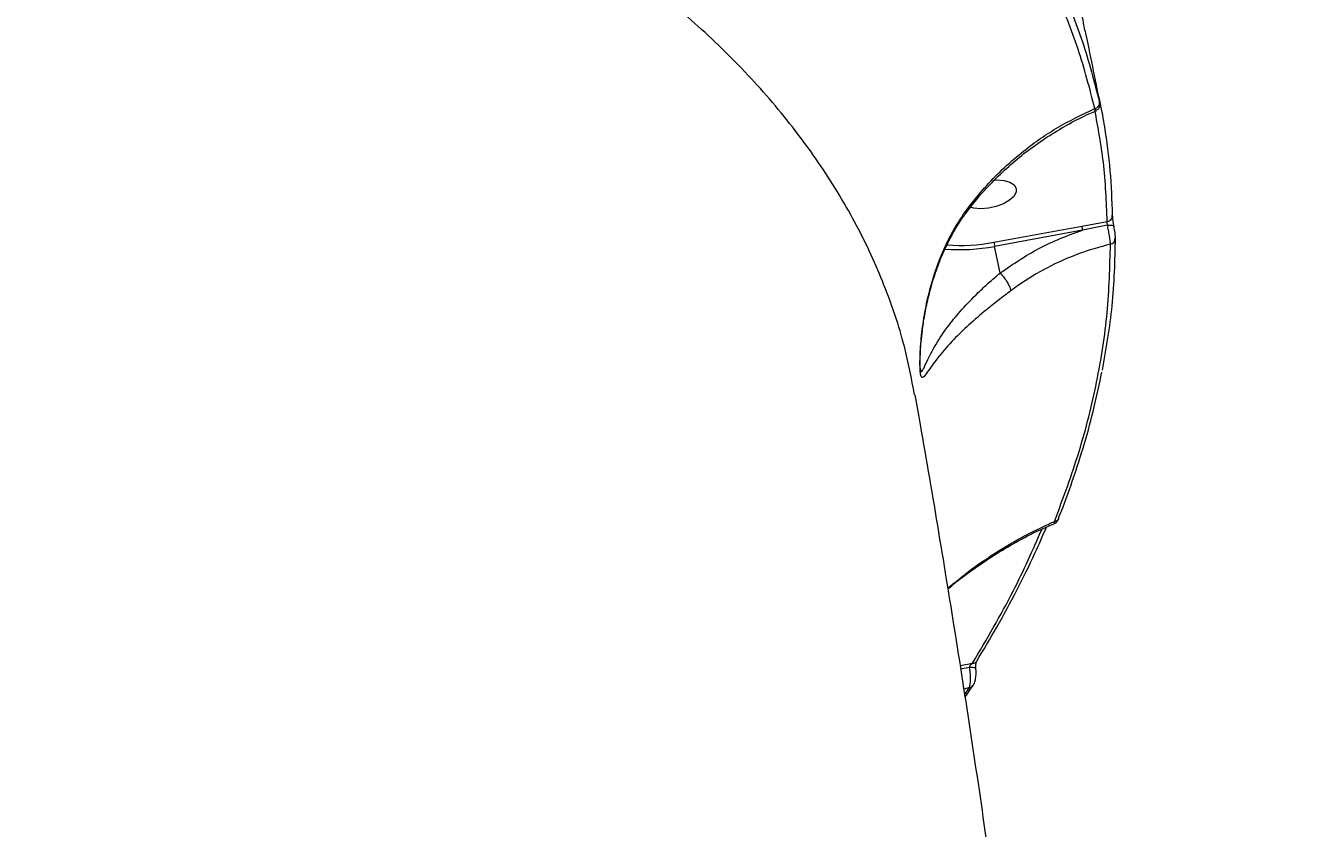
# Model space of a CAD drawing. Header units: millimetres. Extents: x -6523 to 7556, y -5559 to 6101.
# Drawn here: x -1520.7 to -1313.5, y 883.5 to 1012.9 of the extents above; entities that cross this region are included whole.
import ezdxf

# ---------------------------------------------------------------- set-up
doc = ezdxf.new("R2010")
doc.units = ezdxf.units.MM
for name, color, linetype in [('DIKOM_ОБЪЕКТ', 7, 'Continuous'), ('DIKOM_РАЗМЕР_ЗОНА', 7, 'Continuous'), ('DIKOM_РАЗМЕР_ОБЪЕКТА', 7, 'Continuous')]:
    doc.layers.add(name, color=color, linetype=linetype)
doc.styles.add('style1', font='arial.ttf', dxfattribs={"width": 0.8})
doc.dimstyles.new('1-50', dxfattribs={"dimtxt": 300, "dimasz": 200, "dimexe": 100, "dimexo": 0, "dimgap": 100, "dimtad": 1, "dimtxsty": 'style1', "dimcen": 200, "dimclrd": 7, "dimclre": 7, "dimclrt": 7, "dimadec": 1, "dimazin": 2, "dimtfac": 1, "dimtmove": 0, "dimatfit": 2, "dimfxl": 0, "dimlwd": 25, "dimlwe": 18, "dimarcsym": 0})

# ---------------------------------------------------------------- blocks, each defined once
blk = doc.blocks.new('*D10')
at = {"layer": 'Defpoints', "color": 0, "transparency": 16777216}
for p in [(-1823.23, 4314.24), (3842.01, -3170.82), (6537.88, -3170.82)]:
    blk.add_point(p, dxfattribs=at)
at = {"layer": 'DIKOM_РАЗМЕР_ОБЪЕКТА', "color": 7, "lineweight": 18, "transparency": 16777216}
for p, q in [((-1823.23, 4314.24), (6637.88, 4314.24)), ((3842.01, -3170.82), (6637.88, -3170.82))]:
    blk.add_line(p, q, dxfattribs=at)
at = {"layer": 'DIKOM_РАЗМЕР_ОБЪЕКТА', "color": 7, "lineweight": 25, "transparency": 16777216}
blk.add_line((6537.88, 3914.24), (6537.88, -2770.82), dxfattribs=at)
at = {"layer": 'DIKOM_РАЗМЕР_ОБЪЕКТА', "color": 7, "transparency": 16777216}
for points in [[(6471.22, 3914.24), (6604.55, 3914.24), (6537.88, 4314.24)], [(6471.22, -2770.82), (6604.55, -2770.82), (6537.88, -3170.82)]]:
    blk.add_solid(points, dxfattribs=at)
at = {"layer": 'DIKOM_РАЗМЕР_ОБЪЕКТА', "color": 7, "transparency": 16777216, "insert": (6304.71, 207.11), "char_height": 300, "attachment_point": 5, "rotation": 90, "style": 'style1'}
blk.add_mtext('7500', dxfattribs=at)
blk = doc.blocks.new('*D13')
at = {"layer": 'Defpoints', "color": 0, "transparency": 16777216}
for p in [(-2358.18, 6101.03), (4341.71, -4605.15), (7455.88, -4605.15)]:
    blk.add_point(p, dxfattribs=at)
at = {"layer": 'DIKOM_РАЗМЕР_ЗОНА', "color": 7, "lineweight": 18, "transparency": 16777216}
for p, q in [((-2358.18, 6101.03), (7555.88, 6101.03)), ((4341.71, -4605.15), (7555.88, -4605.15))]:
    blk.add_line(p, q, dxfattribs=at)
at = {"layer": 'DIKOM_РАЗМЕР_ЗОНА', "color": 7, "lineweight": 25, "transparency": 16777216}
blk.add_line((7455.88, 5701.03), (7455.88, -4205.15), dxfattribs=at)
at = {"layer": 'DIKOM_РАЗМЕР_ЗОНА', "color": 7, "transparency": 16777216}
for points in [[(7389.22, 5701.03), (7522.55, 5701.03), (7455.88, 6101.03)], [(7389.22, -4205.15), (7522.55, -4205.15), (7455.88, -4605.15)]]:
    blk.add_solid(points, dxfattribs=at)
at = {"layer": 'DIKOM_РАЗМЕР_ЗОНА', "color": 7, "transparency": 16777216, "insert": (7222.71, 375.61), "char_height": 300, "attachment_point": 5, "rotation": 90, "style": 'style1'}
blk.add_mtext('10700', dxfattribs=at)

msp = doc.modelspace()

# ---------------------------------------------------------------- linework, layer by layer
at = {"layer": 'DIKOM_ОБЪЕКТ', "color": 7, "linetype": 'Continuous', "lineweight": 15}
for p, q in [((-1347.692, 1001.305), (-1347.702, 1001.363)), ((-1364.624, 978.006), (-1350.449, 980.618)), ((-1350.449, 980.618), (-1346.343, 981.358)), ((-1346.311, 980.74), (-1350.333, 979.948)), ((-1350.333, 979.948), (-1364.511, 977.336)), ((-1363.631, 973.052), (-1364.511, 977.336)), ((-1354.171, 933.423), (-1354.161, 933.447)), ((-1370.031, 909.751), (-1368.062, 910.107)), ((-1368.54, 909.396), (-1369.934, 909.125)), ((-1368.566, 906.196), (-1369.44, 905.92)), ((-1369.31, 905.078), (-1368.566, 906.196)), ((-1369.241, 904.636), (-1368.015, 906.523)), ((-1367.963, 906.523), (-1367.978, 906.5))]:
    msp.add_line(p, q, dxfattribs=at)
at = {"layer": 'DIKOM_ОБЪЕКТ', "color": 7, "linetype": 'Continuous', "lineweight": 15, "flags": 128}
for points in [[(-1364.544, 988.044), (-1364.105, 988.056), (-1362.967, 987.962), (-1362.028, 987.688), (-1361.364, 987.256), (-1361.029, 986.701), (-1361.051, 986.068), (-1361.426, 985.409), (-1362.125, 984.776), (-1363.092, 984.221), (-1364.248, 983.789), (-1365.498, 983.515), (-1366.743, 983.421), (-1367.881, 983.515), (-1368.421, 983.642)], [(-1346.311, 980.74), (-1346.113, 980.766), (-1345.922, 980.777), (-1345.747, 980.772), (-1345.593, 980.751), (-1345.467, 980.715), (-1345.375, 980.666), (-1345.32, 980.606), (-1345.303, 980.536)], [(-1367.526, 909.172), (-1367.534, 909.204), (-1367.595, 909.281), (-1367.71, 909.344), (-1367.873, 909.389), (-1368.074, 909.413), (-1368.3, 909.416), (-1368.54, 909.396)]]:
    msp.add_lwpolyline(points, dxfattribs=at)
at = {"layer": 'DIKOM_ОБЪЕКТ', "color": 7, "linetype": 'Continuous', "lineweight": 15}
for centre, radius, start, end in [((-1348.522, 1000.49), 0.942, 281.45654, 7.34507), ((-1340.769, 981.949), 9.771, 187.83264, 191.81891), ((-1346.422, 982.251), 0.896, 275.0538, 7.60269), ((-1345.951, 978.572), 0.883, 278.11915, 7.93171), ((-1370.075, 1006.734), 29.919, 265.33976, 280.71707), ((-1370.024, 1006.501), 29.002, 265.73385, 280.7311), ((-1356.091, 979.102), 8.603, 187.31255, 191.84009), ((-1354.901, 933.775), 0.811, 273.80803, 334.24177), ((-1368.017, 910.868), 0.763, 266.63575, 325.50809), ((-1368.576, 906.937), 0.741, 270.76436, 323.86434)]:
    msp.add_arc(centre, radius, start, end, dxfattribs=at)
for points, knots in [([(-2171.527, 892.561), (-2170.894, 894.888), (-2169.188, 901.159), (-2165.37, 911.456), (-2159.78, 923.429), (-2152.886, 935.539), (-2144.681, 947.746), (-2135.154, 960.009), (-2124.518, 972.059), (-2112.836, 983.858), (-2100.19, 995.378), (-2086.375, 1006.805), (-2071.389, 1018.096), (-2055.257, 1029.206), (-2038.334, 1039.891), (-2020.696, 1050.124), (-2002.435, 1059.89), (-1983.253, 1069.347), (-1963.177, 1078.448), (-1942.258, 1087.152), (-1921.205, 1095.173), (-1900.125, 1102.517), (-1879.114, 1109.206), (-1857.578, 1115.44), (-1835.565, 1121.178), (-1813.136, 1126.392), (-1790.477, 1131.03), (-1767.652, 1135.067), (-1744.731, 1138.488), (-1721.641, 1141.295), (-1698.456, 1143.452), (-1675.257, 1144.936), (-1652.552, 1145.714), (-1630.41, 1145.8), (-1608.881, 1145.223), (-1587.618, 1143.972), (-1566.701, 1142.027), (-1546.232, 1139.363), (-1527.778, 1136.288), (-1516.45, 1133.869), (-1511.441, 1132.799)], [0, 0, 0, 0, 0.0156515, 0.0421674, 0.0687038, 0.0952198, 0.122506, 0.1498144, 0.1771005, 0.2036165, 0.230153, 0.2566689, 0.283955, 0.3112635, 0.3385496, 0.3650656, 0.391602, 0.418118, 0.4454041, 0.4727126, 0.4999987, 0.52556, 0.5511395, 0.5767008, 0.6029494, 0.6292179, 0.6554666, 0.6819826, 0.7085191, 0.7350351, 0.7623214, 0.7896299, 0.8169161, 0.8434321, 0.8699685, 0.8964846, 0.9237709, 0.9510793, 0.9783655, 1, 1, 1, 1]), ([(-1377.424, 953.396), (-1377.914, 956.008), (-1379.044, 962.022), (-1382.171, 971.137), (-1386.602, 980.847), (-1392.288, 990.312), (-1399.191, 999.5), (-1407.165, 1008.201), (-1416.152, 1016.398), (-1426.075, 1024.083), (-1437.105, 1031.391), (-1449.25, 1038.279), (-1462.496, 1044.711), (-1475.626, 1050.163), (-1488.374, 1054.747), (-1500.554, 1058.594), (-1513.265, 1062.093), (-1526.466, 1065.229), (-1540.093, 1067.992), (-1554.162, 1070.375), (-1568.64, 1072.408), (-1578.623, 1073.438), (-1583.615, 1073.953)], [0, 0, 0, 0, 0.0418875, 0.0964457, 0.1509619, 0.2070686, 0.2632212, 0.319328, 0.3737147, 0.4281435, 0.4825302, 0.5385018, 0.5945191, 0.6504907, 0.6939339, 0.7373767, 0.7811665, 0.8249565, 0.868542, 0.9121278, 0.9560639, 1, 1, 1, 1]), ([(-1349.966, 1012.182), (-1350.052, 1012.734), (-1350.731, 1017.109), (-1353.269, 1025.049), (-1357.696, 1035.81), (-1362.189, 1044.249), (-1365.548, 1048.936), (-1366.567, 1050.358)], [0, 0, 0, 0, 0.0407733, 0.3234836, 0.605965, 0.8804735, 1, 1, 1, 1]), ([(-1348.335, 999.566), (-1349.172, 1002.776), (-1350.846, 1009.197), (-1354.606, 1018.573), (-1359.302, 1027.733), (-1364.044, 1035.211), (-1367.334, 1039.576), (-1368.452, 1041.059)], [0, 0, 0, 0, 0.2203106, 0.440622, 0.6630834, 0.8855459, 1, 1, 1, 1]), ([(-1367.744, 1042.197), (-1366.624, 1040.71), (-1363.348, 1036.363), (-1358.629, 1028.927), (-1353.925, 1019.78), (-1350.13, 1010.356), (-1348.435, 1003.859), (-1347.587, 1000.61)], [0, 0, 0, 0, 0.114455, 0.3347658, 0.5550754, 0.7775376, 1, 1, 1, 1]), ([(-1347.418, 999.973), (-1347.45, 1000.141), (-1348.246, 1004.244), (-1349.085, 1008.303), (-1349.891, 1012.197)], [0, 0, 0, 0, 0.0408939, 1, 1, 1, 1]), ([(-1347.735, 1001.484), (-1347.739, 1001.503), (-1347.754, 1001.59), (-1347.746, 1001.569), (-1347.717, 1001.432), (-1347.702, 1001.363)], [0, 0, 0, 0, 0.12786396, 0.56404846, 1, 1, 1, 1]), ([(-1347.693, 1001.253), (-1347.708, 1001.333), (-1347.731, 1001.457), (-1347.735, 1001.482), (-1347.736, 1001.491)], [0, 0, 0, 0, 0.64586756, 1, 1, 1, 1]), ([(-1347.702, 1001.363), (-1347.635, 1001.047), (-1347.303, 999.469), (-1346.593, 995.549), (-1345.81, 989.553), (-1345.626, 984.765), (-1345.534, 982.369)], [0, 0, 0, 0, 0.0507682, 0.2538481, 0.6266958, 1, 1, 1, 1]), ([(-1347.641, 1000.985), (-1347.644, 1001.002), (-1347.665, 1001.108), (-1347.68, 1001.187), (-1347.693, 1001.253)], [0, 0, 0, 0, 0.16064698, 1, 1, 1, 1]), ([(-1368.889, 983.412), (-1367.985, 984.557), (-1366.238, 986.768), (-1363.29, 989.775), (-1359.496, 993.096), (-1354.563, 996.61), (-1350.429, 998.572), (-1348.335, 999.566)], [0, 0, 0, 0, 0.1647942, 0.3184394, 0.4735204, 0.7333091, 1, 1, 1, 1]), ([(-1368.777, 983.202), (-1368.098, 984.058), (-1366.677, 985.85), (-1364.25, 988.398), (-1361.568, 990.876), (-1358.687, 993.177), (-1355.64, 995.287), (-1352.45, 997.157), (-1349.922, 998.466), (-1348.445, 999.058), (-1348.094, 999.199)], [0, 0, 0, 0, 0.1236779, 0.2590505, 0.3962019, 0.5348952, 0.6747645, 0.8153422, 0.9560722, 1, 1, 1, 1]), ([(-1346.343, 981.358), (-1346.473, 984.555), (-1346.719, 990.624), (-1347.824, 996.535), (-1348.346, 999.332)], [0, 0, 0, 0, 0.5268229, 1, 1, 1, 1]), ([(-1348.147, 999.328), (-1348.156, 999.318), (-1348.187, 999.281), (-1348.274, 999.449), (-1348.335, 999.566)], [0, 0, 0, 0, 0.3044777, 1, 1, 1, 1]), ([(-1348.132, 999.311), (-1348.064, 999.338), (-1347.907, 999.4), (-1347.73, 999.584), (-1347.603, 999.791), (-1347.539, 999.984), (-1347.517, 1000.143), (-1347.517, 1000.256), (-1347.522, 1000.321), (-1347.527, 1000.366), (-1347.537, 1000.436), (-1347.561, 1000.569), (-1347.598, 1000.769), (-1347.636, 1000.958), (-1347.641, 1000.984)], [0, 0, 0, 0, 0.0862267, 0.1992037, 0.2939476, 0.3737867, 0.4386281, 0.4850441, 0.5132782, 0.5412429, 0.5891794, 0.7432268, 0.964372, 1, 1, 1, 1]), ([(-1347.587, 1000.61), (-1347.571, 1000.541), (-1347.538, 1000.401), (-1347.534, 1000.41), (-1347.564, 1000.586), (-1347.609, 1000.82), (-1347.637, 1000.966), (-1347.641, 1000.985)], [0, 0, 0, 0, 0.2478697, 0.4959024, 0.7364625, 0.967047, 1, 1, 1, 1]), ([(-1361.903, 970.167), (-1362.579, 969.655), (-1363.944, 968.621), (-1366.265, 966.771), (-1368.756, 964.63), (-1371.374, 962.083), (-1373.596, 959.529), (-1375.065, 957.459), (-1375.885, 956.284), (-1376.278, 956.081), (-1376.482, 956.788), (-1376.562, 958.342), (-1376.485, 960.972), (-1376.158, 964.363), (-1375.397, 968.836), (-1373.937, 974.075), (-1371.711, 979.268), (-1369.707, 982.211), (-1368.889, 983.412)], [0, 0, 0, 0, 0.0400993, 0.0808886, 0.1499721, 0.2211623, 0.3125712, 0.4066958, 0.4681059, 0.5184503, 0.5509516, 0.5857537, 0.6308471, 0.68855, 0.7478279, 0.8397945, 0.9345765, 1, 1, 1, 1]), ([(-1376.478, 959.859), (-1376.457, 960.281), (-1376.412, 961.218), (-1376.26, 962.921), (-1375.988, 965.068), (-1375.534, 967.638), (-1374.85, 970.527), (-1373.943, 973.482), (-1372.767, 976.461), (-1371.393, 979.208), (-1370.046, 981.488), (-1369.117, 982.709), (-1368.753, 983.188)], [0, 0, 0, 0, 0.0573743, 0.1272395, 0.2144772, 0.3238032, 0.4410138, 0.5672782, 0.6889383, 0.8181703, 0.9287341, 1, 1, 1, 1]), ([(-1368.806, 983.227), (-1368.806, 983.227), (-1368.764, 983.205), (-1368.812, 983.31), (-1368.879, 983.398), (-1368.889, 983.412)], [0, 0, 0, 0, 0.0007886, 0.8400428, 1, 1, 1, 1]), ([(-1346.311, 980.74), (-1346.318, 980.794), (-1346.334, 980.902), (-1346.348, 981.073), (-1346.352, 981.225), (-1346.349, 981.315), (-1346.344, 981.352), (-1346.343, 981.358)], [0, 0, 0, 0, 0.2355115, 0.4715665, 0.708283, 0.945339, 1, 1, 1, 1]), ([(-1345.827, 977.698), (-1345.829, 977.73), (-1345.839, 977.904), (-1345.885, 978.342), (-1345.996, 979.092), (-1346.144, 979.936), (-1346.255, 980.472), (-1346.311, 980.74)], [0, 0, 0, 0, 0.05317, 0.2899817, 0.5268105, 0.7633585, 1, 1, 1, 1]), ([(-1345.534, 982.369), (-1345.534, 982.349), (-1345.531, 982.243), (-1345.512, 981.978), (-1345.46, 981.527), (-1345.389, 981.02), (-1345.332, 980.697), (-1345.303, 980.536)], [0, 0, 0, 0, 0.0545834, 0.291314, 0.5277894, 0.7639502, 1, 1, 1, 1]), ([(-1345.303, 980.536), (-1345.275, 980.374), (-1345.218, 980.05), (-1345.146, 979.539), (-1345.096, 979.085), (-1345.079, 978.819), (-1345.077, 978.713), (-1345.077, 978.694)], [0, 0, 0, 0, 0.2363934, 0.4729353, 0.7098677, 0.9468154, 1, 1, 1, 1]), ([(-1363.631, 973.052), (-1361.591, 974.44), (-1358.523, 976.527), (-1353.945, 978.664), (-1351.54, 979.519), (-1350.333, 979.948)], [0, 0, 0, 0, 0.49713222, 0.7475359, 1, 1, 1, 1]), ([(-1345.077, 978.694), (-1345.155, 975.056), (-1345.305, 968.02), (-1346.56, 960.84), (-1347.166, 957.371)], [0, 0, 0, 0, 0.5169252, 1, 1, 1, 1]), ([(-1345.827, 977.698), (-1347.568, 977.213), (-1351.083, 976.235), (-1356.088, 973.965), (-1359.649, 971.83), (-1361.51, 970.457), (-1361.903, 970.167)], [0, 0, 0, 0, 0.2991602, 0.6039859, 0.9163481, 1, 1, 1, 1]), ([(-1354.848, 932.966), (-1353.449, 936.733), (-1350.653, 944.267), (-1347.894, 955.504), (-1346.114, 966.681), (-1345.923, 974.026), (-1345.827, 977.698)], [0, 0, 0, 0, 0.248597, 0.4971936, 0.7485965, 1, 1, 1, 1]), ([(-1376.44, 957.481), (-1376.41, 957.345), (-1376.347, 957.057), (-1376.198, 957.19), (-1375.926, 957.634), (-1375.331, 958.997), (-1374.085, 961.441), (-1372.168, 964.329), (-1369.83, 967.171), (-1367.615, 969.463), (-1365.49, 971.445), (-1364.263, 972.499), (-1363.628, 973.046), (-1363.628, 973.047)], [0, 0, 0, 0, 0.0389766, 0.0826154, 0.1275078, 0.2396103, 0.4112089, 0.5871149, 0.7172545, 0.8503535, 0.9246287, 0.9999398, 1, 1, 1, 1]), ([(-1363.628, 973.047), (-1363.629, 973.048), (-1363.63, 973.05), (-1363.631, 973.052), (-1363.631, 973.052)], [0, 0, 0, 0, 0.6551964, 1, 1, 1, 1]), ([(-1363.628, 973.047), (-1363.447, 972.848), (-1363.087, 972.451), (-1362.588, 971.75), (-1362.192, 971.07), (-1361.981, 970.561), (-1361.915, 970.287), (-1361.906, 970.189), (-1361.903, 970.167)], [0, 0, 0, 0, 0.2114861, 0.4229624, 0.6344499, 0.8459356, 0.964772, 1, 1, 1, 1]), ([(-1376.453, 957.471), (-1376.452, 957.466), (-1376.446, 957.439), (-1376.476, 957.627), (-1376.5, 958.069), (-1376.507, 958.831), (-1376.501, 959.45), (-1376.479, 959.845), (-1376.478, 959.859)], [0, 0, 0, 0, 0.0447761, 0.2290491, 0.4461981, 0.688064, 0.9887384, 1, 1, 1, 1]), ([(-1354.226, 933.445), (-1354.193, 933.523), (-1353.324, 935.584), (-1351.897, 939.62), (-1349.978, 945.545), (-1348.399, 951.367), (-1347.605, 955.199), (-1347.216, 957.074)], [0, 0, 0, 0, 0.0098185, 0.2598352, 0.5100236, 0.7603186, 1, 1, 1, 1]), ([(-1346.072, 688.066), (-1346.324, 692.101), (-1346.956, 702.17), (-1348.107, 718.22), (-1349.509, 736.226), (-1351.042, 754.192), (-1352.7, 772.119), (-1354.486, 790.002), (-1356.4, 807.841), (-1358.443, 825.631), (-1360.616, 843.372), (-1362.92, 861.061), (-1365.356, 878.697), (-1367.927, 896.276), (-1370.63, 913.802), (-1373.481, 931.258), (-1375.716, 944.47), (-1377.047, 951.818), (-1377.336, 953.412)], [0, 0, 0, 0, 0.0441927, 0.1102707, 0.1764357, 0.2426975, 0.309066, 0.3755517, 0.4421655, 0.5089183, 0.5758223, 0.6428895, 0.7101326, 0.7775653, 0.8452014, 0.9130561, 0.9811446, 1, 1, 1, 1]), ([(-1372.025, 922.209), (-1371.019, 923.051), (-1368.779, 924.927), (-1365.037, 927.529), (-1360.875, 930.05), (-1357.436, 931.817), (-1355.406, 932.718), (-1354.848, 932.966)], [0, 0, 0, 0, 0.1911875, 0.4259049, 0.6672003, 0.9084999, 1, 1, 1, 1]), ([(-1354.909, 932.635), (-1354.903, 932.631), (-1354.861, 932.599), (-1354.849, 932.763), (-1354.848, 932.937), (-1354.848, 932.966)], [0, 0, 0, 0, 0.1239499, 0.8544293, 1, 1, 1, 1]), ([(-1354.898, 932.62), (-1354.793, 932.676), (-1354.576, 932.792), (-1354.338, 933.083), (-1354.214, 933.299), (-1354.166, 933.437), (-1354.162, 933.448)], [0, 0, 0, 0, 0.2828258, 0.5845335, 0.9678394, 1, 1, 1, 1]), ([(-1372.006, 922.094), (-1371.832, 922.248), (-1370.617, 923.319), (-1368.191, 925.126), (-1364.72, 927.51), (-1361.068, 929.664), (-1357.781, 931.384), (-1355.692, 932.265), (-1354.894, 932.602)], [0, 0, 0, 0, 0.0343415, 0.2384714, 0.4458367, 0.6574659, 0.8689869, 1, 1, 1, 1]), ([(-1368.062, 910.107), (-1365.777, 913.983), (-1361.519, 921.205), (-1358.336, 928.409), (-1356.861, 931.747)], [0, 0, 0, 0, 0.5366752, 1, 1, 1, 1]), ([(-1367.398, 910.442), (-1366.294, 912.277), (-1363.994, 916.099), (-1360.881, 921.903), (-1358.211, 927.275), (-1356.752, 930.655), (-1356.147, 932.058)], [0, 0, 0, 0, 0.25465686, 0.53030281, 0.80499851, 1, 1, 1, 1]), ([(-1368.54, 909.396), (-1368.536, 909.442), (-1368.532, 909.497), (-1368.497, 909.613), (-1368.432, 909.749), (-1368.3, 909.919), (-1368.17, 910.037), (-1368.085, 910.092), (-1368.062, 910.107)], [0, 0, 0, 0, 0.1522791, 0.1825124, 0.3868979, 0.6239398, 0.8956443, 1, 1, 1, 1]), ([(-1367.525, 909.177), (-1367.527, 909.188), (-1367.541, 909.268), (-1367.552, 909.476), (-1367.545, 909.772), (-1367.504, 910.081), (-1367.446, 910.307), (-1367.395, 910.427), (-1367.391, 910.433), (-1367.389, 910.435)], [0, 0, 0, 0, 0.0259175, 0.1806759, 0.3564862, 0.5514482, 0.7561476, 0.9063246, 1, 1, 1, 1]), ([(-1368.566, 906.196), (-1368.547, 906.256), (-1368.477, 906.475), (-1368.399, 906.995), (-1368.374, 907.774), (-1368.417, 908.611), (-1368.499, 909.133), (-1368.54, 909.396)], [0, 0, 0, 0, 0.0902902, 0.3322129, 0.559069, 0.777586, 1, 1, 1, 1]), ([(-1367.977, 906.531), (-1367.929, 906.601), (-1367.752, 906.866), (-1367.588, 907.432), (-1367.472, 908.253), (-1367.474, 908.867), (-1367.525, 909.155), (-1367.529, 909.172)], [0, 0, 0, 0, 0.1057891, 0.3959339, 0.6789854, 0.9810965, 1, 1, 1, 1])]:
    msp.add_open_spline(points, degree=3, knots=knots, dxfattribs=at)

# ---------------------------------------------------------------- dimensions: what is measured, and where the dimension line sits
at = {"layer": 'DIKOM_РАЗМЕР_ЗОНА'}
dim = msp.add_linear_dim(base=(7455.882, -4605.145), p1=(-2358.182, 6101.03), p2=(4341.706, -4605.145), angle=90, text='10700', dimstyle='1-50', override={"dimasz": 400, "dimgap": 80}, dxfattribs=at)
dim.commit()
dim.dimension.update_dxf_attribs({"geometry": '*D13', "text_midpoint": (7455.882, 375.606), "dimtype": 160})
at = {"layer": 'DIKOM_РАЗМЕР_ОБЪЕКТА'}
dim = msp.add_linear_dim(base=(6537.882, -3170.823), p1=(-1823.231, 4314.242), p2=(3842.008, -3170.823), angle=90, text='7500', dimstyle='1-50', override={"dimasz": 400, "dimgap": 80}, dxfattribs=at)
dim.commit()
dim.dimension.update_dxf_attribs({"geometry": '*D10', "text_midpoint": (6537.882, 207.106), "dimtype": 160})

doc.saveas('drawing.dxf')
